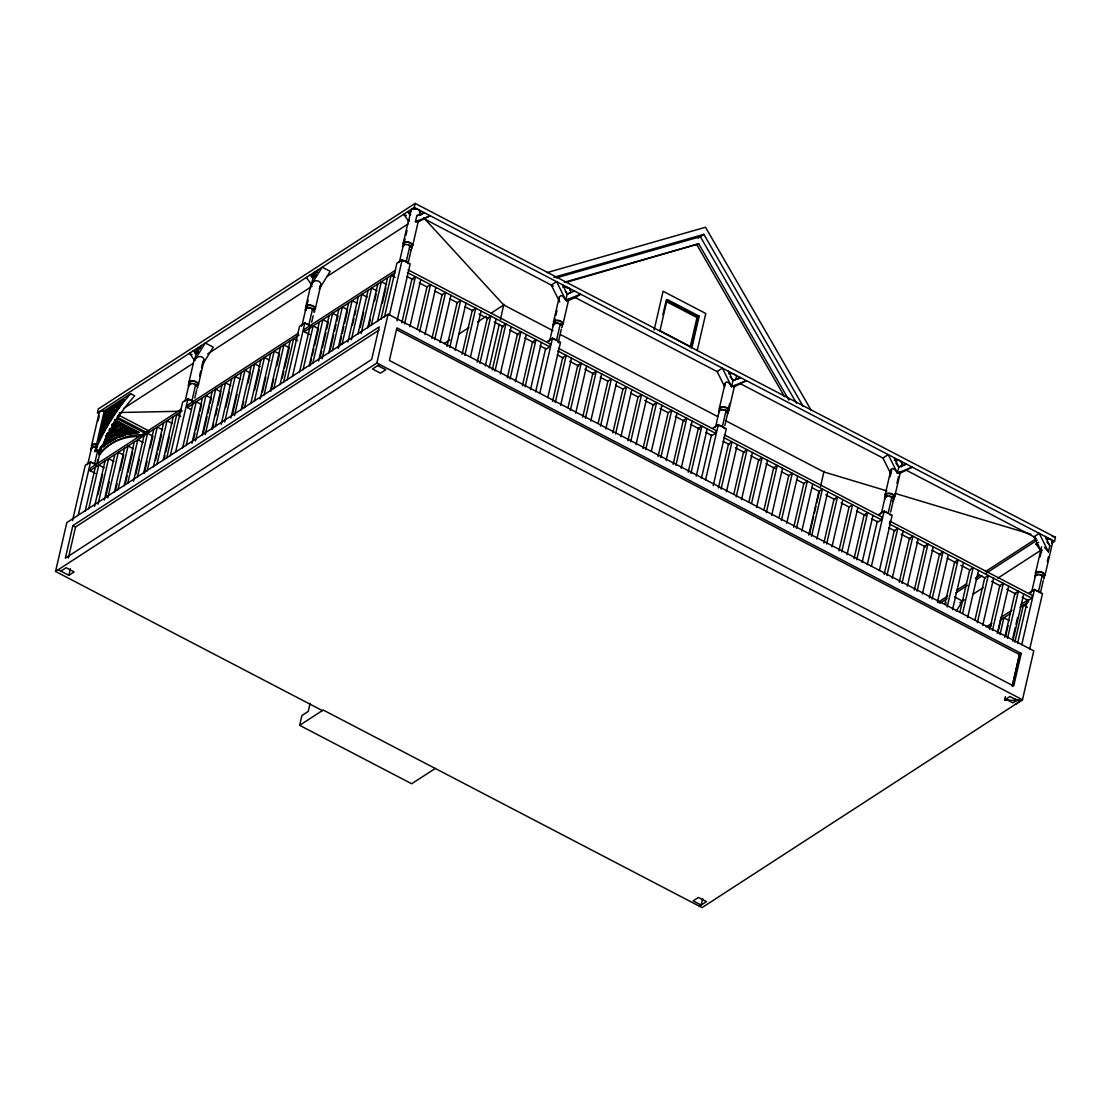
<?xml version="1.0" encoding="UTF-8"?>
<svg xmlns="http://www.w3.org/2000/svg" width="1111" height="1111" viewBox="0 0 1111 1111"><rect width="100%" height="100%" fill="white"/><g stroke="black" fill="none" stroke-linecap="round" stroke-linejoin="round"><path stroke-width="1.5" d="M724.914 385.184L725.316 382.823L726.677 381.934L728.649 382.767L731.593 386.614L734.552 385.753L733.899 386.35M415.139 203.396L98.254 408.959L97.365 413L414.264 207.438L415.139 203.396L1055.45 537.321L1054.561 541.363L1051.659 543.251M1004.677 699.944L1009.955 696.514L1017.968 700.666L1004.677 699.944L1005.427 696.597M1012.232 686.501L1019.815 653.129M322.343 710.596L55.55 571.457L66.827 522.601L388.128 314.177L1033.772 650.852L1022.481 699.749L702.069 907.604L323.218 710.026L299.637 725.33L411.681 783.769L435.276 768.465M72.521 520.601L85.297 465.259L90.588 461.843L94.588 463.926L97.879 449.677M72.868 525.6L65.355 558.18L371.685 359.464L379.198 326.884L72.868 525.6L75.548 526.989L378.962 330.161M91.546 445.678L99.226 412.431M87.95 463.551L91.699 447.261M98.101 420.902L99.254 415.903M68.396 557.944L75.548 526.989M78.201 515.49L90.588 461.843M95.379 473.453L90.033 470.675L90.658 467.967L181.301 409.167M93.921 447.122A4.069 2.111 13 0 1 94.907 447.108L96.615 444.108A4.888 2.528 13 0 0 92.019 444.789A4.888 2.528 13 0 0 92.741 447.747M94.893 451.566L104.295 410.848L130.709 393.725L134.709 395.808A85.103 32.594 -62.5 0 0 103.67 442.956L98.893 453.663L97.865 450.455L94.893 451.566C103.726 430.61 115.419 410.653 130.709 393.725M96.004 450.705L97.157 445.733M99.06 437.456L100.587 430.832M103.656 417.583L105.184 410.959L104.295 410.848M105.142 412.028L98.351 441.484L110.392 419.305L124.251 399.641L105.142 412.028L106.239 412.973L104.365 421.111L100.601 437.401L99.032 438.498M58.189 569.749L68.868 575.317L70.368 568.79M85.2 511.06L95.324 467.245M98.893 453.663L100.032 448.775M97.046 462.968L97.768 459.801M97.476 463.329L101.282 446.9M101.226 448.441L101.976 445.192M88.727 508.782L98.837 464.967L104.17 467.745M104.212 443.872L105.017 443.664L104.24 442.122L105.156 439.803M94.56 506.422L105.059 460.926M97.949 494.714L102.615 474.494M98.074 504.144L108.586 458.649L113.919 461.426M104.295 500.103L114.808 454.607M105.753 496.811L109.253 481.646M107.823 497.825L118.322 452.33L123.654 455.107L120.155 470.272M114.433 492.104L124.543 448.288M115.488 490.493L117.044 483.757M117.947 489.826L128.071 446.011L133.403 448.788M124.168 485.785L134.278 441.97M125.626 482.493L127.182 475.758M127.959 472.383L132.626 452.163M127.696 483.507L137.806 439.692L143.138 442.47M133.528 481.146L144.027 435.651M135.75 474.494L139.25 459.329M137.431 477.175L147.541 433.373L152.887 436.151L150.166 447.941M143.652 473.147L153.762 429.332M144.319 473.23L147.055 461.426M147.18 470.856L157.29 427.055L162.623 429.832M153.401 466.828L163.511 423.013M155.623 460.162L157.179 453.427M157.956 450.052L161.456 434.887M156.915 464.537L167.025 420.736L172.372 423.513M163.136 460.51L173.247 416.694M164.192 458.899L164.97 455.524M165.747 452.163L169.261 436.998M166.664 458.218L176.774 414.417L180.774 416.5M170.275 455.76L182.662 402.113L187.94 398.682L191.939 400.765L195.703 384.475M188.898 382.531L194.272 359.256M195.425 354.256L196.578 349.271M185.301 400.391L189.064 384.1M192.106 354.673L189.439 353.27L194.55 360.353L195.953 354.242L201.327 345.563M175.552 452.344L187.94 398.682M191.398 409.612L187.398 407.529L188.023 404.807L298.192 333.342M182.621 447.872L192.731 404.057M199.591 375.962L200.744 370.963M201.522 367.644L203.049 360.992M194.814 398.057L196.689 389.905M198.48 384.434L203.855 361.144M186.134 445.58L196.258 401.779L201.591 404.557L200.036 411.292M191.967 443.233L202.48 397.738M193.425 439.942L194.981 433.207M195.758 429.832L199.258 414.667M195.494 440.956L205.993 395.46L211.326 398.238L210.16 403.293M202.105 435.234L212.215 391.419M203.549 431.943L207.049 416.778M207.826 413.403L209.382 406.668M205.229 434.637L215.742 389.142L221.075 391.919M211.84 428.915L221.964 385.1M212.52 428.985L213.687 423.93M215.631 415.514L217.187 408.765M217.964 405.404L220.686 393.6M215.367 426.624L225.477 382.823L230.81 385.6M221.2 424.277L231.699 378.782M225.755 407.501L229.255 392.336M224.714 421.999L235.226 376.504L240.559 379.282M230.935 417.958L241.448 372.463M232.393 414.667L237.06 394.447M234.463 415.681L244.962 370.185L250.294 372.963L247.961 383.073M241.073 409.959L251.183 366.144M242.129 408.348L243.684 401.613M244.587 407.668L254.711 363.852L260.043 366.644M250.808 403.64L260.918 359.825M254.6 390.239L259.266 370.019M254.336 401.349L264.446 357.534L269.779 360.325M260.168 399.002L270.667 353.506M262.39 392.336L265.89 377.171M264.071 395.03L274.181 351.215L279.528 354.006L276.806 365.797M270.292 391.003L280.403 347.188M270.959 391.072L273.681 379.282M273.82 388.711L283.93 344.896L289.263 347.687L284.597 367.908M280.041 384.684L290.152 340.869M282.263 378.018L283.819 371.268M283.555 382.392L293.665 338.577L297.679 340.674M287.166 379.934L299.553 326.273L304.845 322.857L311.511 326.328M305.803 306.692L311.177 283.416M312.705 276.764L313.483 273.445M302.192 324.565L305.956 308.275M306.344 277.444L311.441 284.527L312.858 278.417L318.218 269.737M306.594 306.858L308.136 300.206M292.457 376.504L304.845 322.857M309.622 334.48L304.289 331.689L304.914 328.981L395.558 270.181M308.844 324.94L312.608 308.65M299.512 372.046L309.636 328.231M311.705 322.218L313.205 315.705M311.413 283.472L311.441 284.527L322.19 267.168L330.189 271.334L319.44 288.693L320.149 285.638M315.371 308.594L320.746 285.319M303.039 369.755L313.149 325.94L318.496 328.731L314.594 345.577M309.261 365.713L319.371 321.912M309.927 365.797L311.483 359.061M312.26 355.687L313.816 348.951M312.774 363.436L322.898 319.621L328.231 322.412L326.676 329.148M318.607 361.089L329.12 315.593M320.065 357.798L321.621 351.048M322.398 347.687L325.898 332.522M322.134 358.797L332.633 313.302L337.966 316.093L336.8 321.148M328.745 353.076L338.855 309.275M330.189 349.784L333.689 334.619M334.467 331.259L336.022 324.509M332.258 350.798L342.382 306.983L347.715 309.775M338.091 348.451L348.604 302.956M339.161 346.84L341.494 336.73M342.271 333.356L343.827 326.62M344.604 323.245L347.326 311.455M342.007 344.479L352.118 300.664L357.45 303.456M347.84 342.132L358.339 296.637M352.395 325.356L353.951 318.621M354.728 315.246L355.895 310.191M351.354 339.841L361.867 294.346L367.199 297.137M357.964 334.119L368.088 290.318M360.2 327.467L363.7 312.302M361.103 333.522L371.602 288.027L376.935 290.818M367.713 327.801L377.823 283.999M368.769 326.203L370.324 319.454M374.601 300.928L376.157 294.179M371.227 325.523L381.351 281.708L386.684 284.499M377.448 321.482L387.558 277.681M382.406 303.025L385.906 287.86M380.976 319.204L391.086 275.389L395.085 277.472M384.531 316.788L396.919 263.126L402.196 259.696L410.195 263.876L397.03 320.885M403.154 243.545L408.529 220.27M409.681 215.27L410.834 210.285M399.557 261.418L403.321 245.128M406.362 215.687L403.696 214.298L408.792 221.367L409.89 214.367L410.737 214.256M404.335 242.045L405.112 238.712M405.876 235.393L407.029 230.408M55.55 571.457L376.837 363.047L388.128 314.177M389.419 315.038L402.196 259.696M406.195 261.779L409.959 245.503M416.889 221.978L418.403 220.881L415.445 221.742L416.847 215.631L424.263 212.659L420.305 215.228M299.637 725.33L301.886 715.553L308.233 711.443L310.108 703.305M408.306 262.335L411.32 249.295A4.888 2.528 13 0 1 410.501 249.669M412.723 245.448L418.486 220.506M419.639 215.52L420.402 212.187M401.807 322.857L411.917 279.042L415.445 276.764L404.543 323.94M409.89 326.731L420.777 279.541M417.264 329.037L426.999 286.902L430.512 284.624L419.625 331.8M424.957 334.592L435.845 287.402M431.957 338.577L442.067 294.762L445.594 292.485L434.693 339.66M440.039 342.452L450.927 295.262M447.025 346.438L457.149 302.636L460.662 300.345L449.774 347.521M455.107 350.312L465.995 303.122M462.107 354.298L472.217 310.497L475.744 308.205L464.842 355.395M470.564 356.492L481.077 310.983M477.175 362.158L487.285 318.357L490.812 316.066L479.924 363.255M485.257 366.033L496.145 318.857M489.215 367.88L499.256 324.343M500.422 319.329L503.894 304.261M492.242 370.019L502.366 326.217L505.88 323.926L494.992 371.116M500.325 373.893L511.227 326.717M507.324 377.879L517.434 334.078L520.962 331.786L510.06 378.976M515.407 381.753L526.295 334.578M522.392 385.753L532.516 341.938L536.03 339.647L525.142 386.836M530.475 389.614L541.363 342.438M535.641 391.836L545.709 348.229M553.5 321.954L559.25 297.012M549.889 339.813L553.653 323.523M554.292 322.107L555.056 318.774M555.833 315.455L556.986 310.469M540.127 345.91L546.251 349.104L549.778 346.813L550.403 344.104L408.07 269.876M539.752 393.433L552.528 338.105L560.541 342.271L547.765 397.613M556.542 340.188L560.291 323.898M568.082 299.873L568.735 299.29L565.777 300.151L567.193 294.04L562.597 284.805M558.277 342.355L561.277 329.328M563.069 323.843L568.832 298.901M552.542 401.474L562.666 357.659L566.179 355.367L555.292 402.557M560.624 405.334L571.512 358.159M568.013 407.64L577.734 365.519L581.247 363.241L570.36 410.417M575.692 413.195L586.594 366.019M582.692 417.194L592.802 373.379L596.329 371.102L585.441 418.278M590.774 421.055L601.662 373.879M598.149 423.374L607.884 381.24L611.397 378.962L600.509 426.138M605.842 428.915L616.744 381.74M612.841 432.915L622.952 389.1L626.479 386.822L615.577 433.998M620.924 436.776L631.812 389.6M627.909 440.775L638.033 396.96L641.547 394.683L630.659 441.859M654.115 330.092L663.086 291.249L705.777 313.51L697.194 350.673M662.878 314.816L666.294 300.026L698.305 316.732L691.098 347.951M635.992 444.65L646.88 397.46M642.991 448.636L653.101 404.821L656.629 402.543L645.727 449.719M651.463 450.816L661.962 405.321M658.059 456.496L668.183 412.681L671.697 410.403L660.809 457.579M690.153 347.16L696.986 317.579L699.18 316.149L667.169 299.456L659.962 330.675L691.972 347.382L699.18 316.149M666.142 460.371L677.03 413.181M673.141 464.356L683.251 420.541L686.765 418.264L675.877 465.44M681.21 468.231L692.111 421.041M688.209 472.217L698.319 428.402L701.846 426.124L690.959 473.3M696.291 476.091L707.179 428.902M701.444 478.299L711.512 434.707M719.303 408.417L725.066 383.476M715.706 426.291L719.47 410.001M705.929 432.373L712.068 435.568L715.581 433.29L716.206 430.582L558.402 348.271M705.568 479.91L718.345 424.569L726.344 428.749L713.193 485.757M722.344 426.666L726.108 410.376M733.718 387.072L746.411 380.656L731.593 386.614L732.996 380.504L728.413 371.268M728.08 410.167L729.621 403.515M724.83 425.569L727.469 414.167A4.888 2.528 13 0 0 723.747 409.556A4.888 2.528 13 0 0 719.178 412.528M728.885 410.32L734.635 385.378M718.359 487.937L728.469 444.136L731.996 441.845L721.095 489.034M726.441 491.812L737.329 444.636M733.815 494.117L743.551 451.996L747.064 449.705L736.176 496.895M741.509 499.672L752.397 452.496M748.897 501.978L758.619 459.857L762.146 457.565L751.633 503.061M756.577 507.533L767.479 460.357M763.965 509.838L773.687 467.717L777.214 465.426L766.326 512.615M771.659 515.393L782.547 468.217M779.047 517.698L788.768 475.577L792.282 473.286L781.394 520.476M786.727 523.253L797.629 476.077M702.666 898.549L701.166 905.062L693.167 900.896L698.444 897.466L706.443 901.632L699.402 906.201M793.726 527.253L803.836 483.438L807.364 481.146L796.476 528.336M801.809 531.114L812.697 483.938M808.794 535.113L818.918 491.298L822.432 489.007L811.544 536.196M809.752 533.169L813.613 516.421M814.391 513.074L815.932 506.38M816.71 503.033L819.418 491.312M820.571 486.285L824.056 471.217M816.877 538.974L827.778 491.798M823.876 542.973L833.986 499.158L837.513 496.881L826.612 544.057M831.958 546.834L842.846 499.658M838.944 550.834L849.068 507.019L852.581 504.741L841.694 551.917M847.026 554.695L857.914 507.519M854.026 558.694L864.136 514.879L867.663 512.602L856.762 559.777M862.094 562.555L872.996 515.379M867.26 564.777L877.329 521.184M885.12 494.895L890.883 469.953M881.523 512.754L885.273 496.478M890.147 476.758L891.675 470.106M871.746 518.851L877.871 522.045L881.398 519.767L882.023 517.046L724.219 434.748M871.385 566.388L884.162 511.046L892.161 515.226L879.384 570.554M888.161 513.129L891.925 496.839M899.702 472.814L900.368 472.231L897.41 473.092L898.813 466.981L894.216 457.746M896.966 483.341L898.507 476.688M890.647 512.046L893.286 500.644A4.888 2.528 13 0 1 892.466 501.019M894.688 496.798L900.452 471.856M901.604 466.87L902.368 463.537M884.175 574.415L894.286 530.6L897.799 528.322L886.911 575.498M892.244 578.289L903.146 531.1M899.243 582.275L909.353 538.46L912.881 536.182L901.993 583.358M907.326 586.15L918.214 538.96M914.311 590.135L924.435 546.32L927.949 544.043L917.061 591.219M922.394 594.01L933.282 546.82M929.393 597.996L939.503 554.181L943.031 551.903L932.129 599.079M937.476 601.87L948.363 554.681M944.85 604.176L954.585 562.055L958.099 559.763L947.211 606.939M952.544 609.731L963.431 562.541M959.932 612.036L969.653 569.915L973.18 567.624L962.668 613.119M967.612 617.591L978.513 570.401M975 619.896L984.721 577.776L988.248 575.484L977.361 622.674M982.693 625.451L993.581 578.275M989.693 629.437L999.803 585.636L1003.316 583.344L992.429 630.534M997.275 633.548L999.997 621.743M997.761 633.312L1008.663 586.136M1000.011 634.631L1003.9 617.785L1009.246 620.563M1004.761 637.297L1014.871 593.496L1018.398 591.205L1007.496 638.394M1005.733 635.728L1008.066 625.618M1012.857 637.756L1015.204 627.646M1015.982 624.271L1017.537 617.535M1012.843 641.172L1023.731 593.996M1014.829 642.214L1023.384 605.148L1027.383 607.231M1017.607 643.186L1027.661 599.579M1035.452 573.29L1041.604 546.695M1031.855 591.163L1035.619 574.873M1040.09 556.819L1041.632 550.181M1031.73 598.162L1032.369 595.454L890.022 521.226L889.397 523.934L1031.73 598.162L1028.217 600.454L1022.092 597.26M1012.371 685.515L1019.509 654.546L1021.217 653.435L396.919 327.856L389.392 360.464L1013.69 686.043L1021.217 653.435M1021.731 644.755L1034.494 589.455L1042.493 593.621L1029.73 648.935M1038.493 591.538L1042.257 575.248M1044.479 547.39L1048.451 551.861L1049.853 545.751L1045.27 536.516M1047.298 561.735L1048.451 556.75M1040.604 592.08L1043.243 580.678M1045.034 575.192L1052.714 541.946M203.341 362.964C206.868 355.978 196.758 354.159 194.55 360.353L194.231 359.45M319.44 288.693C324.912 281.902 314.496 276.958 311.441 284.527M106.087 436.22L107.586 433.276M104.962 430.124L103.281 433.054M109.184 430.304L110.031 428.79M107.961 424.833L107.753 423.708M111.753 425.791L112.642 424.333M113.516 422.86L114.391 421.388M108.447 410.667L107.989 412.695L108.878 411.251L107.781 410.32M111.1 408.945L110.628 410.987L111.517 409.542L110.433 408.598M113.739 407.237L113.266 409.279L114.155 407.834L113.072 406.89M116.377 405.529L115.905 407.556L116.808 406.112L115.711 405.182M119.016 403.807L118.544 405.848L119.446 404.404L118.349 403.46M102.865 432.471L103.754 431.026L104.184 431.61L103.517 431.262M107.336 425.235L106.698 427.055L106.031 426.707M108.225 423.791L109.295 422.597L108.628 422.236M110.919 419.458L110.183 421.125L109.517 420.777M112.711 416.556L111.058 419.652M117.183 409.334L119.474 407.126L119.863 404.987L120.294 405.584M121.654 402.099L121.182 404.14L122.085 402.682L120.988 401.751M100.129 439.442L99.684 438.72M194.55 360.353L205.285 342.993L213.284 347.174L202.549 364.533M956.224 611.217L962.487 601.093L954.488 596.913M117.127 417.125L117.613 416.361M419.666 214.992L416.847 215.631M115.933 410.862L117.53 409.82L116.863 409.473M118.044 415.708L119.932 412.945L119.266 412.598M196.078 352.104L193.397 350.701L195.953 354.242L198.286 351.631M314.302 276.958L310.302 274.875L312.858 278.417L316.552 274.931M120.946 405.098L122.432 403.168L121.766 402.821M99.768 453.441L102.934 449.955A85.103 65.091 57 0 1 141.264 436.512M104.045 446.344L103.531 446.872L105.628 437.762L105.948 439.595L104.712 440.095M103.601 446.622L107.628 443.331M107.184 443.608L119.78 436.415M1015.551 704.249L1020.828 700.805L1014.843 699.222M105.809 412.375L122.974 401.238M123.488 408.556L193.175 363.339M207.688 353.923L312.219 286.124M326.731 276.708L408.043 223.964M115.419 422.86L114.183 423.36L114.947 424.902L116.183 424.402L115.419 422.86L113.655 423.999L114.419 425.541M118.335 421.583L116.127 423.013L116.891 424.555M112.003 427.929L110.253 429.068L111.017 430.61L112.78 429.457L112.003 427.929L110.767 428.415L111.544 429.957L112.78 429.457M114.475 426.93L112.725 428.068L113.489 429.61L115.238 428.471L114.475 426.93L113.239 427.429L114.016 428.971L115.238 428.471M115.711 426.43L113.961 427.582L116.947 425.944L117.71 427.485L116.474 427.971L115.711 426.43L116.947 425.944M120.127 425.096L122.335 423.666M108.6 432.984L107.364 433.484L108.128 435.026L109.364 434.526L108.6 432.984L106.837 434.137L107.6 435.665M110.072 434.679L111.836 433.54L111.072 431.998L109.309 433.137L110.072 434.679L108.836 435.179M111.78 432.151L113.544 430.999L114.308 432.54L113.072 433.04L112.308 431.499L113.544 430.999M114.252 431.151L116.016 430.013L116.78 431.554L115.016 432.693M120.946 428.027L119.196 429.165L119.96 430.707L121.724 429.568L120.946 428.027L119.71 428.527L120.488 430.068L121.724 429.568M122.182 427.527L120.432 428.665L123.418 427.027L124.182 428.568L122.96 429.068L122.182 427.527L123.418 427.027M107.656 437.067L106.42 437.553L107.184 439.095L108.42 438.595L107.656 437.067L105.892 438.206L106.656 439.748M110.128 436.067L108.892 436.567L109.656 438.109L110.892 437.609L110.128 436.067L108.364 437.206L109.128 438.748M123.696 427.471L126.335 425.749M112.6 435.081L111.364 435.568L112.128 437.109L113.364 436.609L112.6 435.081L110.836 436.22L111.6 437.762M117.488 431.707L119.252 430.554L118.488 429.013L117.252 429.513L118.016 431.054L119.252 430.554M95.435 447.177L95.99 446.816A4.888 2.528 13 0 0 91.421 449.788M117.544 433.096L115.78 434.234L116.544 435.776L118.308 434.637L117.544 433.096L116.308 433.582L117.072 435.123L118.308 434.637M120.016 432.096L118.252 433.234L119.016 434.776L120.78 433.637L120.016 432.096L118.78 432.596L119.544 434.137L120.78 433.637M106.712 441.136L104.962 442.275L105.726 443.817L107.489 442.678L106.712 441.136L105.476 441.623L106.253 443.164L107.489 442.678M120.724 432.248L122.488 431.11L123.252 432.651L121.488 433.79M107.434 441.289L109.184 440.137L109.947 441.678L108.711 442.178L107.948 440.636L109.184 440.137M125.668 430.263L127.432 429.124L128.196 430.665L126.432 431.804M112.364 439.303L114.961 438.664M113.947 439.484L115.363 437.665L118.571 436.956M130.334 427.846L128.14 429.277L128.904 430.804M107.753 443.22L112.655 439.984M103.74 445.914L103.99 446.4M113.808 439.317L112.891 438.651L114.127 438.151M115.072 438.637L116.141 438.067M123.96 432.79L125.724 431.651L124.96 430.11L123.724 430.61L124.488 432.151L125.724 431.651M105.295 445.289L104.851 445.58M118.127 437.248L121.543 435.179L121.863 435.818M121.043 435.97L120.307 435.679L121.543 435.179M119.655 437.234L122.293 435.526M123.557 435.081L122.779 434.679L124.015 434.179L124.404 434.984M127.473 434.026L126.487 433.193L124.724 434.332L125.279 435.456M122.654 436.123L124.849 434.693M127.196 433.346L128.959 432.193L129.723 433.734L136.792 432.637M126.168 434.359L125.251 433.693L126.487 433.193M129.668 432.346L131.431 431.207L132.195 432.748L130.431 433.887M138.833 432.79L128.362 433.97L127.723 432.693L128.959 432.193M133.903 430.221L134.667 431.748L133.431 432.248L132.667 430.707L134.334 429.929M134.667 431.748L132.459 433.29M90.033 470.675L182.107 410.945M187.398 407.529L299.012 335.119M304.289 331.689L394.933 272.903M60.855 571.137L66.146 567.707L74.145 571.887L68.868 575.317M379.518 364.436L372.463 369.005L380.476 373.171L385.753 369.755L377.754 365.575M444.136 343.646L449.941 339.869M458.662 334.217L468.842 327.62M477.563 321.954L486.285 316.302M490.645 313.469L503.727 304.983L552.986 330.675M698.097 238.115L703.874 234.365L803.239 406.501M547.251 341.521L552.528 338.105M565.805 282.458L698.708 243.781L788.907 400.043M737.773 379.24L740.412 377.532L732.996 380.504L730.066 376.657M713.068 427.999L718.345 424.569M903.59 465.717L906.229 464.009L898.813 466.981L895.883 463.134M878.87 514.476L884.162 511.046M937.559 602.662L947.725 596.065M956.432 590.413L966.598 583.83M975.305 578.178L979.666 575.345M985.471 571.582L1036.285 538.627M939.892 603.259L947.141 598.551M955.863 592.899L967.473 585.372M976.18 579.72L981.985 575.956M986.346 573.123L1037.16 540.168M1042.062 550.153L1039.396 548.765L1035.994 544.043L1038.632 542.335M959.848 602.801L964.445 599.829M973.167 594.163L983.332 587.566M997.872 578.137L1041.479 549.848M1029.217 592.871L1034.494 589.455M986.137 626.993L991.887 623.271M1000.525 617.66L1012.038 610.203M1020.662 604.606L1027.856 599.94M988.387 627.84L991.262 625.979M999.9 620.382L1009.968 613.841M1020.037 607.314L1028.675 601.718M111.017 440.942L110.42 439.65L111.656 439.151L112.211 440.262M195.925 353.187L195.953 354.242M99.323 454.538L99.393 455.052C109.614 441.275 126.918 433.859 143.902 434.804M415.445 221.742L430.263 215.784L417.569 222.186M109.072 430.957L110.308 430.457L109.531 428.915M111.072 431.998L109.836 432.498L110.6 434.026L111.836 433.54M116.016 430.013L114.78 430.512L115.544 432.04L116.78 431.554M105.656 436.012L106.892 435.526M122.488 431.11L121.252 431.596L122.016 433.137L123.252 432.651M127.432 429.124L126.196 429.61L126.96 431.151L128.196 430.665M123.196 431.249L121.96 431.748L122.724 433.29M131.431 431.207L130.195 431.707L130.959 433.248L132.195 432.748M109.892 440.289L108.67 440.789L109.295 442.067M113.6 438.803L114.836 438.303M132.14 431.36L130.904 431.86L131.667 433.387M565.305 291.193L567.193 294.04L574.609 291.054M559.319 300.262L559.166 297.387L560.861 295.47L562.846 296.29L565.777 300.151L580.609 294.193L575.317 297.623L566.429 301.192M890.953 473.203L891.119 469.3L892.494 468.411L895.522 470.245L897.41 473.092L912.228 467.134L899.535 473.536M567.193 294.04L569.915 293.137M732.996 380.504L735.718 379.615M898.813 466.981L901.535 466.078M119.335 436.692L128.848 433.679M547.181 272.57L705.513 227.241L810.933 409.848M553.875 277.306L703.874 234.365M556.319 277.875L700.347 236.657L796.434 403.099M564.249 282.263L698.708 243.781M120.807 412.5L179.51 411.264M96.574 444.525L95.532 444.4A4.069 2.111 13 0 0 92.755 446.997M100.323 447.427L101.032 446.9M1052.131 536.335L1055.45 537.321M886.814 490.881L823.89 471.939L725.372 420.569M895.105 493.381L1030.911 534.238M666.489 301.678L696.986 317.579M414.264 207.438L1054.561 541.363M424.263 218.839L553.278 286.11M574.776 297.331L717.609 371.824M740.648 383.837L883.481 458.329M906.52 470.342L1035.535 537.627M410.32 213.118L407.654 211.715L410.209 215.256M1035.994 544.043L1038.66 545.432M560.68 334.689L717.678 416.556M407.431 272.584L549.778 346.813M557.778 350.993L715.581 433.29M723.594 437.47L881.398 519.767M406.973 276.472L413.098 279.666M419.222 282.861L426.874 286.846M434.526 290.832L442.178 294.832M449.83 298.817L457.482 302.803M465.134 306.803L472.786 310.788M478.91 313.982L488.09 318.774M494.214 321.968L503.394 326.759M509.518 329.939L518.698 334.73M524.823 337.925L534.002 342.716M557.319 354.867L563.444 358.075M569.582 361.269L578.775 366.061M584.9 369.255L594.093 374.046M600.218 377.24L607.884 381.24M615.536 385.239L623.202 389.225M630.867 393.225L638.519 397.224M644.644 400.418L653.837 405.209M659.976 408.404L667.628 412.403M675.294 416.403L684.487 421.194M690.611 424.388L699.805 429.179M723.136 441.345L729.26 444.539M735.385 447.733L744.578 452.538M750.717 455.732L759.896 460.523M766.034 463.718L775.228 468.509M781.352 471.703L789.018 475.702M796.67 479.702L804.336 483.688M811.988 487.687L819.654 491.687M825.779 494.881L834.972 499.672M841.11 502.866L848.762 506.866M856.428 510.866L865.622 515.657M888.939 527.822L895.063 531.016M901.188 534.197L910.367 538.988M916.492 542.182L925.671 546.973M931.796 550.167L940.975 554.958M947.1 558.153L956.279 562.93M960.876 565.332L970.056 570.124M977.708 574.109L985.36 578.095M991.484 581.289L1000.664 586.08M1006.788 589.274L1015.968 594.066M396.752 329.773L1019.509 654.546M376.837 363.047L1022.481 699.749M1020.717 700.874L1018.051 699.486L1012.871 702.86L1004.872 698.68M114.988 412.237L116.599 411.209M118.502 415.056L149.221 431.082M114.044 413.625L114.711 413.972L113.128 415.028M117.933 417.542L147.11 432.762M116.488 418.347L145.735 433.596M114.336 419.5L139.278 432.498M115.225 420.472L137.903 432.304M105.184 428.207L105.851 428.554L104.337 429.721M100.282 447.15L101.115 447.58M1046.923 541.904L1049.853 545.751M423.708 217.742L503.727 304.983M102.393 434.512L101.962 433.915L101.49 435.956M99.448 449.261L100.407 449.608M696.944 244.92L784.547 396.683M408.792 221.367L408.487 220.464M312.858 278.417L312.538 277.514M1048.451 551.861L1039.257 533.391L1033.98 536.807L1041.632 552.209M897.41 473.092L888.217 454.607L882.939 458.038L890.591 473.439M731.593 386.614L722.4 368.144L717.123 371.56L724.775 386.961M565.777 300.151L556.597 281.666L551.306 285.096L559.736 302.025M124.14 427.18L124.904 428.721M121.668 428.179L122.432 429.721M115.197 427.082L115.961 428.624M112.947 423.846L113.711 425.388L112.475 425.888L111.711 424.346M115.488 430.651L116.252 432.193M184.509 401.529A4.888 2.528 13 0 1 187.162 399.821M188.342 399.793A4.888 2.528 13 0 1 193.592 402.043M87.158 464.69A4.888 2.528 13 0 1 89.797 462.968M92.227 463.106A4.888 2.528 13 0 1 96.226 465.19M398.766 262.543A4.888 2.528 13 0 1 401.404 260.835M402.599 260.807A4.888 2.528 13 0 1 408.251 263.765M1031.161 592.982A4.888 2.528 13 0 1 1033.716 590.58M1036.146 590.719A4.888 2.528 13 0 1 1040.146 592.816M91.921 448.039A4.069 2.111 13 0 1 93.06 447.302M100.67 411.639A4.069 2.111 13 0 1 105.267 411.542M99.31 413.111A4.888 2.528 13 0 1 105.531 411.181M404.376 244.864A4.069 2.111 13 0 1 407.654 242.309A4.069 2.111 13 0 1 411.737 245.809M403.529 245.906A4.069 2.111 13 0 1 403.987 245.475M408.584 245.378A4.069 2.111 13 0 1 411.237 247.434M412.973 209.187A4.069 2.111 13 0 1 415.861 209.132M419.541 211.465A4.069 2.111 13 0 1 419.416 212.548M402.613 246.948A4.888 2.528 13 0 1 407.598 244.684A4.888 2.528 13 0 1 411.862 248.781M403.654 244.934A4.888 2.528 13 0 1 408.223 241.962A4.888 2.528 13 0 1 411.945 246.586M411.334 211.673A4.888 2.528 13 0 1 415.903 208.715A4.888 2.528 13 0 1 419.625 213.326M1037.257 575.179A4.069 2.111 13 0 1 1037.341 572.29A4.069 2.111 13 0 1 1042.729 572.97A4.069 2.111 13 0 1 1043.576 575.984M1035.633 576.165A4.069 2.111 13 0 1 1035.827 575.651M1036.966 574.915A4.069 2.111 13 0 1 1039.854 574.859M1040.882 575.137A4.069 2.111 13 0 1 1043.535 577.178M1034.924 576.692A4.888 2.528 13 0 1 1040.521 574.581A4.888 2.528 13 0 1 1043.618 579.053M1035.952 574.693A4.888 2.528 13 0 1 1037.73 571.637A4.888 2.528 13 0 1 1044.09 573.345A4.888 2.528 13 0 1 1043.423 576.706M1046.131 538.766A4.069 2.111 13 0 1 1049.187 539.168M1051.492 540.626A4.069 2.111 13 0 1 1051.714 542.307M1045.77 538.321A4.888 2.528 13 0 1 1051.506 539.877A4.888 2.528 13 0 1 1051.923 543.071M190.703 384.406A4.069 2.111 13 0 1 190.786 381.517A4.069 2.111 13 0 1 196.175 382.212A4.069 2.111 13 0 1 197.022 385.211M189.148 385.975A4.069 2.111 13 0 1 190.412 384.142M194.328 384.364A4.069 2.111 13 0 1 195.258 384.767M196.05 385.267A4.069 2.111 13 0 1 196.633 385.823M188.37 385.934A4.888 2.528 13 0 1 193.967 383.809A4.888 2.528 13 0 1 197.064 388.281M190.106 384.587A4.888 2.528 13 0 1 190.509 381.017A4.888 2.528 13 0 1 197.272 382.365A4.888 2.528 13 0 1 196.869 385.934M198.716 348.174A4.069 2.111 13 0 1 200.563 347.979M197.078 350.659A4.888 2.528 13 0 1 200.411 347.535M549.195 341.632A4.888 2.528 13 0 1 553.556 339.272A4.888 2.528 13 0 1 558.68 342.855M554.708 323.259A4.069 2.111 13 0 1 558.514 320.787A4.069 2.111 13 0 1 561.61 324.634M553.736 325.398A4.069 2.111 13 0 1 553.861 324.301M554.32 323.87A4.069 2.111 13 0 1 558.916 323.787M559.861 324.19A4.069 2.111 13 0 1 561.222 325.245M553.361 326.051A4.888 2.528 13 0 1 557.944 323.093A4.888 2.528 13 0 1 561.652 327.703M554.695 324.009A4.888 2.528 13 0 1 555.097 320.44A4.888 2.528 13 0 1 561.874 321.787A4.888 2.528 13 0 1 561.458 325.356M566.193 287.541A4.069 2.111 13 0 1 568.165 288.221M569.526 289.277A4.069 2.111 13 0 1 569.943 290.429M562.777 287.18A4.888 2.528 13 0 1 568.596 287.93A4.888 2.528 13 0 1 570.512 291.221M880.731 513.893A4.888 2.528 13 0 1 883.37 512.185M884.55 512.157A4.888 2.528 13 0 1 890.217 515.115M885.995 495.617A4.069 2.111 13 0 1 891.175 494.02A4.069 2.111 13 0 1 892.564 497.895M885.495 497.242A4.069 2.111 13 0 1 887.495 496.339M889.522 496.45A4.069 2.111 13 0 1 893.272 499.353M884.995 498.992A4.888 2.528 13 0 1 888.939 495.923A4.888 2.528 13 0 1 893.827 500.131M886.314 496.964A4.888 2.528 13 0 1 886.731 493.381A4.888 2.528 13 0 1 893.494 494.728A4.888 2.528 13 0 1 893.091 498.297M894.938 460.537A4.069 2.111 13 0 1 897.827 460.482M900.577 461.662A4.069 2.111 13 0 1 901.493 462.815M894.397 460.135A4.888 2.528 13 0 1 900.729 461.162A4.888 2.528 13 0 1 901.59 464.676M714.915 427.429A4.888 2.528 13 0 1 719.359 425.749A4.888 2.528 13 0 1 724.4 428.638M720.525 409.737A4.069 2.111 13 0 1 724.33 407.265A4.069 2.111 13 0 1 727.427 411.112M720.136 410.348A4.069 2.111 13 0 1 725.219 410.445A4.069 2.111 13 0 1 727.261 413.403M720.511 410.487A4.888 2.528 13 0 1 720.914 406.918A4.888 2.528 13 0 1 727.677 408.251A4.888 2.528 13 0 1 727.274 411.834M728.594 373.657A4.888 2.528 13 0 1 734.913 374.685A4.888 2.528 13 0 1 735.774 378.198M301.498 326.384A4.888 2.528 13 0 1 304.053 323.995M306.483 324.12A4.888 2.528 13 0 1 310.483 326.217M307.011 308.011A4.069 2.111 13 0 1 310.83 305.539A4.069 2.111 13 0 1 313.927 309.386M306.053 310.15A4.069 2.111 13 0 1 306.164 309.052M307.303 308.316A4.069 2.111 13 0 1 310.205 308.261M311.219 308.539A4.069 2.111 13 0 1 313.955 311.149M305.678 310.802A4.888 2.528 13 0 1 310.247 307.83A4.888 2.528 13 0 1 313.969 312.455M306.303 308.094A4.888 2.528 13 0 1 308.08 305.039A4.888 2.528 13 0 1 314.441 306.747A4.888 2.528 13 0 1 313.774 310.108M314.927 272.653A4.069 2.111 13 0 1 317.468 272.153M313.982 274.834A4.888 2.528 13 0 1 317.302 271.709M945.864 603.884A4.888 2.528 13 0 1 946.017 602.565M106.67 413.556L106.198 415.597L106.67 413.556M105.726 417.625L105.253 419.666L105.726 417.625M107.517 414.736L107.045 416.778L107.517 414.736M109.309 411.848L108.836 413.875L109.309 411.848M104.781 421.694L104.309 423.735L104.781 421.694M106.573 418.805L106.1 420.847L106.573 418.805M108.364 415.917L107.892 417.958L108.364 415.917M110.156 413.028L109.683 415.056L110.156 413.028M111.947 410.126L111.475 412.167L111.947 410.126M103.837 425.777L103.379 427.804L103.837 425.777M105.628 422.874L105.17 424.916L105.628 422.874M107.42 419.986L106.948 422.027L107.42 419.986M109.211 417.097L108.739 419.125L109.211 417.097M111.003 414.209L110.531 416.236L111.003 414.209M112.794 411.306L112.322 413.348L112.794 411.306M114.586 408.417L114.114 410.459L114.586 408.417M102.906 429.846L102.434 431.887L102.906 429.846M104.698 426.957L104.226 428.985L104.698 426.957M106.489 424.055L106.017 426.096L106.489 424.055M108.281 421.166L107.809 423.208L108.281 421.166M110.058 418.278L109.6 420.305L110.058 418.278M111.85 415.389L111.392 417.417L111.85 415.389M113.641 412.487L113.169 414.528L113.641 412.487M115.433 409.598L114.961 411.639L115.433 409.598M117.224 406.709L116.752 408.737L117.224 406.709M117.891 421.861L116.655 422.361L117.419 423.902L118.655 423.402L117.891 421.861M119.419 424.944L118.183 425.444L118.946 426.985L120.182 426.485L119.419 424.944M121.891 423.958L120.655 424.444L121.418 425.985L122.654 425.499L121.891 423.958M125.89 426.041L124.654 426.541L125.418 428.082L126.654 427.582L125.89 426.041M115.072 434.082L113.836 434.582L114.6 436.123L115.836 435.623L115.072 434.082M129.89 428.124L128.668 428.624L129.431 430.165L130.667 429.665L129.89 428.124"/></g></svg>
